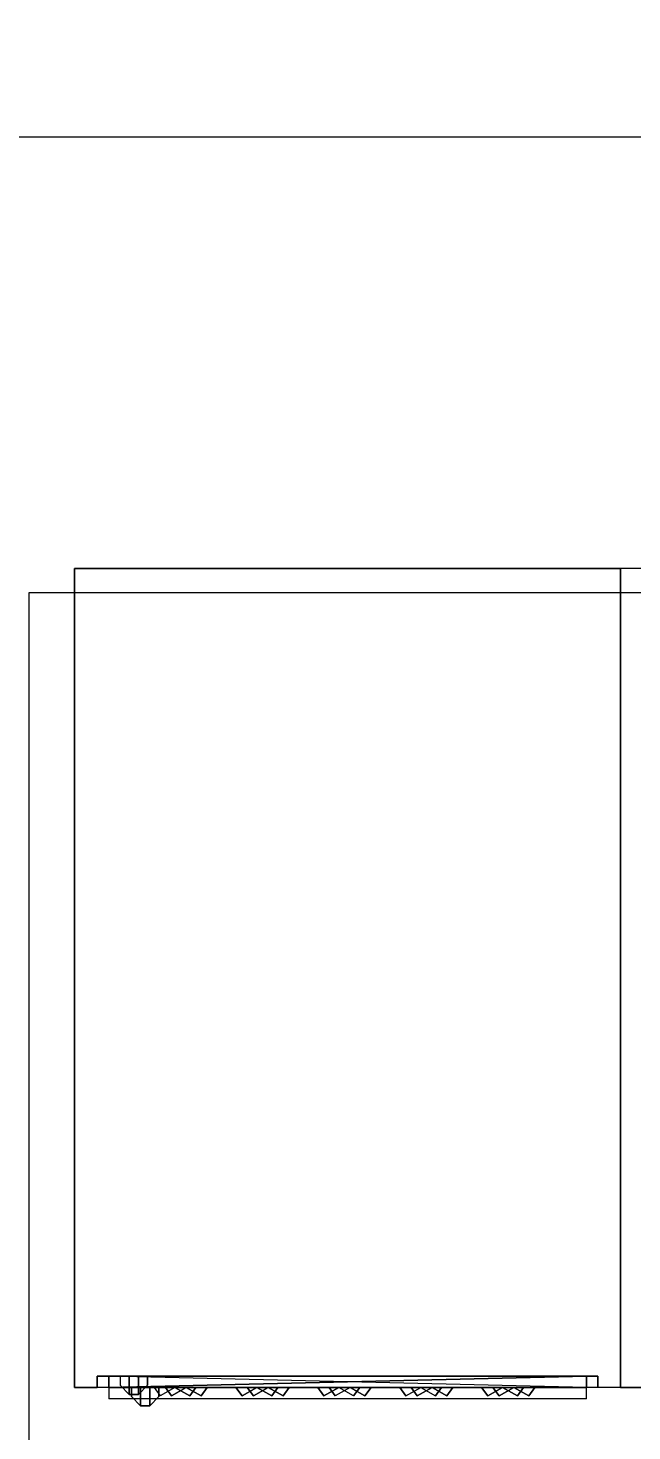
# Model space of a CAD drawing. Header units: inches. Extents: x 1913 to 24953, y -2945 to 1064.
# Drawn here: x 22797.7 to 22810.98, y 186.62 to 217.45 of the extents above; entities that cross this region are included whole.
import ezdxf

# ---------------------------------------------------------------- set-up
doc = ezdxf.new("R2010")
doc.units = ezdxf.units.IN
doc.header["$MEASUREMENT"] = 0
for name, color, linetype, lineweight in [('A-ANNO-DIMS', 211, 'Continuous', 9), ('A-WALL', 113, 'Continuous', 13), ('G-IMPT', 8, 'Continuous', 9), ('Q-SPCQ', 91, 'Continuous', 9)]:
    doc.layers.add(name, color=color, linetype=linetype, lineweight=lineweight)
doc.styles.add('Arial', font='arial.ttf', dxfattribs={"height": 12})
doc.dimstyles.new('Linear_-_3_32__Arial', dxfattribs={"dimscale": 12, "dimtxt": 12.243113, "dimasz": 1.333333, "dimexe": 1, "dimexo": 0.666667, "dimgap": 0.666667, "dimtad": 1, "dimdec": 5, "dimrnd": 0.03125, "dimzin": 1, "dimdsep": 46, "dimlunit": 4, "dimtxsty": 'Arial', "dimblk1": 'OBLIQUE', "dimblk2": 'OBLIQUE', "dimsah": 1, "dimcen": 0.09, "dimdle": 1, "dimazin": 0, "dimtfac": 1, "dimtdec": 4, "dimtix": 1, "dimtmove": 0, "dimatfit": 3, "dimfxl": 1, "dimtvp": 1, "dimtfill": 1, "dimfrac": 2, "dimtolj": 1, "dimtzin": 0, "dimarcsym": 2})

# ---------------------------------------------------------------- blocks, each defined once
blk = doc.blocks.new('Locker_Block_-_small_296 - 12ZLKR06_dwg-421959-FloorPlan')
at = {"layer": 'G-IMPT'}
for p, q in [((0, 24), (0, 12)), ((0, 24), (0, 12)), ((0, 24), (0, 12)), ((0, 24), (0, 12)), ((18, 24), (18, 12)), ((18, 12), (18, 24)), ((18, 12.5), (18, 12)), ((18, 12), (18, 12.5)), ((0, 12), (0, 0)), ((0, 0), (0, 12)), ((18, 12), (0, 12)), ((0, 12), (18, 12)), ((0, 12), (0, 0)), ((0, 0), (0, 12)), ((0, 12), (0, 12)), ((0, 12), (18, 12)), ((0, 12), (0, 12)), ((18, 12), (0, 12)), ((0, 12), (18, 12)), ((0, 12), (0, 12)), ((18, 12), (0, 12)), ((18, 12), (18, 0)), ((18, 12), (18, 0)), ((18, 12), (18, 12)), ((18, 12), (18, 12)), ((18, 12), (18, 11.5)), ((18, 12), (18, 11.5)), ((18, 12), (18, 12)), ((17.75, 0.5), (17.75, 11.5)), ((17.75, 11.5), (18, 11.5)), ((17.75, 0.5), (17.75, 11.5)), ((17.75, 11.5), (18, 11.5)), ((17.75, 11.25), (17.75, 11.5)), ((17.75, 11.5), (17.75, 0.5)), ((17.75, 11.5), (17.75, 11.25)), ((17.75, 11.5), (17.75, 11.25)), ((17.75, 11.25), (17.75, 11.5)), ((17.75, 11.5), (17.75, 11.25)), ((17.75, 11.5), (17.75, 11.25)), ((17.75, 11.5), (17.75, 11.25)), ((17.75, 11.25), (17.75, 11.5)), ((17.75, 11.5), (17.75, 11.25)), ((17.75, 11.25), (17.75, 11.5)), ((17.75, 11.5), (17.75, 11.25)), ((17.75, 11.5), (17.75, 11.25)), ((17.75, 11.5), (17.75, 11.25)), ((17.75, 11.25), (17.75, 11.5)), ((17.75, 11.5), (17.75, 0.5)), ((17.75, 11.5), (17.75, 0.5)), ((17.75, 11.5), (17.75, 0.5)), ((17.75, 11.5), (17.75, 11.25)), ((17.75, 11.5), (17.75, 11.25)), ((17.75, 11.5), (17.75, 0.5)), ((17.75, 11.5), (17.75, 0.5)), ((17.75, 11.5), (17.75, 0.5)), ((17.75, 11.5), (17.75, 0.5)), ((17.75, 11.5), (17.75, 0.5)), ((17.75, 11.5), (17.75, 0.5)), ((17.75, 11.25), (17.75, 11.5)), ((17.75, 0.5), (17.75, 11.5)), ((17.75, 0.5), (17.75, 11.5)), ((17.75, 11.25), (17.75, 11.5)), ((17.75, 11.25), (17.75, 11.5)), ((17.75, 11.25), (17.75, 11.5)), ((17.75, 11.5), (17.75, 11.5)), ((17.75, 11.25), (17.75, 11.5)), ((17.75, 11.25), (17.75, 11.5)), ((17.75, 11.5), (17.75, 11.5)), ((17.75, 11.25), (17.75, 11.5)), ((17.75, 11.25), (17.75, 11.5)), ((17.75, 11.5), (17.75, 11.5)), ((17.75, 11.25), (17.75, 11.5)), ((17.75, 11.25), (17.75, 11.5)), ((17.75, 11.5), (17.75, 11.5)), ((17.75, 11.25), (17.75, 11.5)), ((17.75, 11.25), (17.75, 11.5)), ((17.75, 11.5), (17.75, 11.5)), ((17.75, 11.5), (17.75, 11.25)), ((17.75, 11.5), (17.75, 11.5)), ((17.75, 11.25), (17.75, 11.5)), ((17.75, 11.5), (18, 11.5)), ((17.75, 11.5), (17.75, 11.5)), ((17.75, 11.5), (17.75, 11.5)), ((17.75, 11.5), (18, 11.5)), ((17.75, 11.5), (17.75, 11.5)), ((17.75, 11.5), (18, 11.5)), ((17.75, 11.5), (18, 11.5)), ((17.75, 11.5), (17.75, 11.5)), ((17.75, 11.5), (18, 11.5)), ((17.75, 11.5), (18, 11.5)), ((17.75, 11.5), (18, 11.5)), ((17.75, 11.5), (17.75, 11.5)), ((17.75, 11.5), (18, 11.5)), ((17.75, 11.5), (17.75, 11.5)), ((17.75, 11.5), (18, 11.5)), ((18, 11.5), (17.75, 11.5)), ((18, 11.5), (18, 0.5)), ((18, 11.5), (18, 0.5)), ((18, 11.5), (18, 11.5)), ((18, 11.5), (18, 11.5)), ((18, 11.5), (18, 11.5)), ((18, 11.5), (18, 11.5)), ((18, 11.5), (18, 11.5)), ((18, 11.5), (18, 11.5)), ((18, 11.5), (18, 11.5)), ((18, 11.5), (18, 0.5)), ((18, 11.5), (18, 0.5)), ((18, 11.5), (18, 11.5)), ((18, 11.5), (18, 0.5)), ((18, 11.5), (18, 0.5)), ((18, 11.5), (18, 11.5)), ((18, 11.25), (17.75, 11.25)), ((17.75, 11.25), (17.75, 0.75)), ((18, 11.25), (17.75, 11.25)), ((17.75, 0.75), (17.75, 11.25)), ((17.75, 0.75), (17.75, 11.25)), ((17.75, 11.25), (18, 11.25)), ((17.75, 0.75), (17.75, 11.25)), ((18, 11.25), (17.75, 11.25)), ((17.75, 11.25), (17.75, 0.75)), ((17.75, 11.25), (18, 11.25)), ((17.75, 0.75), (17.75, 11.25)), ((17.75, 11.25), (18, 11.25)), ((17.75, 0.75), (17.75, 11.25)), ((18, 11.25), (17.75, 11.25)), ((17.75, 0.75), (17.75, 11.25)), ((18, 11.25), (17.75, 11.25)), ((18, 11.25), (17.75, 11.25)), ((17.75, 0.75), (17.75, 11.25)), ((17.75, 0.75), (17.75, 11.25)), ((18, 11.25), (17.75, 11.25)), ((17.75, 11.25), (17.75, 0.75)), ((17.75, 11.25), (18, 11.25)), ((17.75, 11.25), (18, 0.75)), ((17.75, 11.25), (18, 0.75)), ((17.75, 11.25), (18, 11.25)), ((17.75, 11.25), (17.75, 0.75)), ((17.75, 0.75), (17.75, 11.25)), ((18, 11.25), (17.75, 0.75)), ((18, 11.25), (17.75, 0.75)), ((18, 11.25), (17.75, 11.25)), ((17.75, 0.75), (17.75, 11.25)), ((18, 0.75), (17.75, 11.25)), ((18, 0.75), (17.75, 11.25)), ((18, 11.25), (17.75, 11.25)), ((17.75, 11.25), (17.75, 0.75)), ((17.75, 0.75), (17.75, 11.25)), ((17.75, 0.75), (17.75, 11.25)), ((17.75, 0.75), (17.75, 11.25)), ((17.75, 0.75), (17.75, 11.25)), ((17.75, 0.75), (17.75, 11.25)), ((17.75, 0.75), (17.75, 11.25)), ((17.75, 0.75), (17.75, 11.25)), ((17.75, 0.75), (17.75, 11.25)), ((17.75, 11.25), (17.75, 0.75)), ((17.75, 11.25), (17.75, 0.75)), ((17.75, 11.25), (17.75, 0.75)), ((17.75, 0.75), (17.75, 11.25)), ((17.75, 11.25), (17.75, 0.75)), ((17.75, 11.25), (17.75, 0.75)), ((17.75, 11.25), (17.75, 11.25)), ((17.75, 11.25), (17.75, 11.25)), ((17.75, 11.25), (17.75, 11.25)), ((17.75, 11.25), (17.75, 11.25)), ((17.75, 11.25), (17.75, 11.25)), ((17.75, 11.25), (17.75, 11.25)), ((18, 11.25), (17.75, 11.25)), ((17.75, 11.25), (17.75, 11.25)), ((17.75, 11.25), (18, 11.25)), ((18, 11.25), (17.75, 11.25)), ((18, 11.25), (17.75, 11.25)), ((17.75, 11.25), (17.75, 11.25)), ((18, 11.25), (17.75, 11.25)), ((17.75, 11.25), (17.75, 11.25)), ((17.75, 11.25), (18, 11.25)), ((18, 11.25), (17.75, 11.25)), ((18, 11.25), (17.75, 11.25)), ((17.75, 11.25), (17.75, 11.25)), ((18, 11.25), (17.75, 11.25)), ((18, 11.25), (17.75, 11.25)), ((17.75, 11.25), (17.75, 11.25)), ((18, 11.25), (17.75, 11.25)), ((17.75, 11.25), (17.75, 11.25)), ((17.75, 11.25), (18, 11.25)), ((18, 11.25), (18, 0.75)), ((18, 11.25), (18, 0.75)), ((18, 0.75), (18, 11.25)), ((18, 0.75), (18, 11.25)), ((18, 0.75), (18, 11.25)), ((18, 0.75), (18, 11.25)), ((18, 0.75), (18, 11.25)), ((18, 0.75), (18, 11.25)), ((18, 11.25), (18, 0.75)), ((18, 0.75), (18, 11.25)), ((18, 0.75), (18, 11.25)), ((18.25, 11.25), (18, 11.25)), ((18, 11.25), (18, 0.75)), ((18, 0.75), (18, 11.25)), ((18, 11.25), (18, 0.75)), ((18, 0.75), (18, 11.25)), ((18, 11.25), (18, 11.25)), ((18, 11.25), (18, 11.25)), ((18, 11.25), (18, 11.25)), ((18, 11.25), (18, 11.25)), ((18, 11.25), (18, 11.25)), ((18, 11.25), (18, 11.25)), ((18, 0.75), (18, 11.25)), ((18, 0.75), (18, 11.25)), ((18, 11.25), (18, 11.25)), ((18, 0.75), (18, 11.25)), ((18, 0.75), (18, 11.25)), ((18, 11.25), (18, 11.25)), ((18, 0.75), (18, 11.25)), ((18, 0.75), (18, 11.25)), ((18, 11.25), (18, 11.25)), ((18, 0.75), (18, 11.25)), ((18, 0.75), (18, 11.25)), ((18, 11.25), (18, 11.25)), ((18, 0.75), (18, 11.25)), ((18, 0.75), (18, 11.25)), ((18, 11.25), (18, 11.25)), ((18, 11.25), (18, 0.75)), ((18, 11.25), (18, 11.25)), ((18, 0.75), (18, 11.25)), ((18.25, 11.25), (18.25, 0.75)), ((18, 9.656), (18, 10.116)), ((18, 9.656), (18, 10.116)), ((18, 10.116), (18.181, 9.982)), ((18, 10.116), (18.181, 9.982)), ((18, 10.116), (18.181, 9.982)), ((18, 10.116), (18, 9.656)), ((18, 10.116), (18, 9.656)), ((18, 10.116), (18.181, 9.982)), ((18, 9.656), (18, 10.116)), ((18, 9.656), (18, 10.116)), ((18, 10.116), (18.181, 9.982)), ((18, 10.116), (18.181, 9.982)), ((18, 9.656), (18, 10.116)), ((18, 10.116), (18.181, 9.982)), ((18, 10.116), (18.181, 9.982)), ((18, 10.116), (18, 9.656)), ((18.181, 9.982), (18, 10.116)), ((18.181, 9.982), (18, 10.116)), ((18, 10.116), (18, 10.116)), ((18, 10.116), (18.181, 9.982)), ((18, 10.116), (18, 10.116)), ((18, 10.116), (18.181, 9.982)), ((18.181, 9.982), (18, 10.116)), ((18.181, 9.982), (18, 10.116)), ((18, 10.116), (18, 10.116)), ((18, 10.116), (18.181, 9.982)), ((18, 10.116), (18, 10.116)), ((18.181, 9.982), (18, 10.116)), ((18, 9.656), (18.181, 9.982)), ((18, 9.656), (18.181, 9.982)), ((18.181, 9.982), (18, 9.656)), ((18, 9.656), (18.181, 9.982)), ((18, 9.656), (18.181, 9.982)), ((18, 9.656), (18.181, 9.982)), ((18, 9.656), (18.181, 9.982)), ((18.181, 9.982), (18, 9.656)), ((18, 9.407), (18, 9.866)), ((18, 9.866), (18.181, 9.732)), ((18, 9.866), (18, 9.407)), ((18, 9.866), (18.181, 9.732)), ((18, 9.407), (18, 9.866)), ((18, 9.407), (18, 9.866)), ((18, 9.866), (18.181, 9.732)), ((18, 9.866), (18.181, 9.732)), ((18.181, 9.732), (18, 9.866)), ((18.181, 9.732), (18, 9.866)), ((18, 9.866), (18, 9.866)), ((18.181, 9.732), (18, 9.866)), ((18.181, 9.732), (18, 9.866)), ((18, 9.866), (18, 9.866)), ((18.181, 9.982), (18.181, 9.982)), ((18.181, 9.982), (18.181, 9.982)), ((18.181, 9.982), (18.181, 9.982)), ((18.181, 9.982), (18.181, 9.982)), ((18.181, 9.982), (18.181, 9.982)), ((18.181, 9.982), (18.181, 9.982)), ((18.181, 9.982), (18.181, 9.982)), ((18.181, 9.982), (18.181, 9.982)), ((18, 9.407), (18.181, 9.732)), ((18.181, 9.732), (18, 9.407)), ((18, 9.407), (18.181, 9.732)), ((18, 9.407), (18.181, 9.732)), ((18, 9.196), (18, 9.656)), ((18, 9.656), (18, 9.196)), ((18, 9.196), (18, 9.656)), ((18, 9.196), (18, 9.656)), ((18, 9.196), (18, 9.656)), ((18, 9.196), (18, 9.656)), ((18, 9.656), (18, 9.196)), ((18, 9.196), (18, 9.656)), ((18, 9.656), (18.181, 9.331)), ((18, 9.656), (18.181, 9.331)), ((18.181, 9.331), (18, 9.656)), ((18.181, 9.331), (18, 9.656)), ((18.181, 9.331), (18, 9.656)), ((18.181, 9.331), (18, 9.656)), ((18, 9.656), (18.181, 9.331)), ((18.181, 9.331), (18, 9.656)), ((18, 9.656), (18, 9.656)), ((18, 9.656), (18, 9.656)), ((18, 9.656), (18, 9.656)), ((18, 9.656), (18, 9.656)), ((18.181, 9.732), (18.181, 9.732)), ((18.181, 9.732), (18.181, 9.732)), ((18.181, 9.732), (18.181, 9.732)), ((18.181, 9.732), (18.181, 9.732)), ((18, 8.946), (18, 9.407)), ((18, 9.407), (18, 8.946)), ((18, 8.946), (18, 9.407)), ((18, 8.946), (18, 9.407)), ((18.181, 9.082), (18, 9.407)), ((18, 9.407), (18.181, 9.082)), ((18.181, 9.082), (18, 9.407)), ((18.181, 9.082), (18, 9.407)), ((18, 9.407), (18, 9.407)), ((18, 9.407), (18, 9.407)), ((18, 9.196), (18.181, 9.331)), ((18.181, 9.331), (18, 9.196)), ((18, 9.196), (18.181, 9.331)), ((18, 9.196), (18.181, 9.331)), ((18, 9.196), (18.181, 9.331)), ((18, 9.196), (18.181, 9.331)), ((18.181, 9.331), (18, 9.196)), ((18.181, 9.331), (18, 9.196)), ((18, 9.196), (18.181, 9.331)), ((18.181, 9.331), (18, 9.196)), ((18.181, 9.331), (18, 9.196)), ((18.181, 9.331), (18, 9.196)), ((18, 9.196), (18.181, 9.331)), ((18.181, 9.331), (18, 9.196)), ((18, 9.196), (18.181, 9.331)), ((18.181, 9.331), (18, 9.196)), ((18.181, 9.331), (18.181, 9.331)), ((18.181, 9.331), (18.181, 9.331)), ((18.181, 9.331), (18.181, 9.331)), ((18.181, 9.331), (18.181, 9.331)), ((18.181, 9.331), (18.181, 9.331)), ((18.181, 9.331), (18.181, 9.331)), ((18.181, 9.331), (18.181, 9.331)), ((18.181, 9.331), (18.181, 9.331)), ((18, 9.196), (18, 9.196)), ((18, 9.196), (18, 9.196)), ((18, 9.196), (18, 9.196)), ((18, 9.196), (18, 9.196)), ((18, 8.946), (18.181, 9.082)), ((18, 8.946), (18.181, 9.082)), ((18, 8.946), (18.181, 9.082)), ((18.181, 9.082), (18, 8.946)), ((18, 8.946), (18.181, 9.082)), ((18, 8.946), (18.181, 9.082)), ((18, 8.946), (18.181, 9.082)), ((18.181, 9.082), (18, 8.946)), ((18, 8.946), (18, 8.946)), ((18, 8.946), (18, 8.946)), ((18.181, 9.082), (18.181, 9.082)), ((18.181, 9.082), (18.181, 9.082)), ((18.181, 9.082), (18.181, 9.082)), ((18.181, 9.082), (18.181, 9.082)), ((18, 8.316), (18, 7.856)), ((18, 8.316), (18.181, 8.182)), ((18, 7.856), (18, 8.316)), ((18, 8.316), (18.181, 8.182)), ((18, 7.856), (18, 8.316)), ((18, 8.316), (18.181, 8.182)), ((18.181, 8.182), (18, 8.316)), ((18, 7.856), (18, 8.316)), ((18, 8.316), (18, 7.856)), ((18, 8.316), (18.181, 8.182)), ((18, 7.856), (18, 8.316)), ((18.181, 8.182), (18, 8.316)), ((18, 8.316), (18.181, 8.182)), ((18, 8.316), (18, 7.856)), ((18, 8.316), (18.181, 8.182)), ((18, 8.316), (18, 7.856)), ((18.181, 8.182), (18, 8.316)), ((18.181, 8.182), (18, 8.316)), ((18, 8.316), (18, 8.316)), ((18, 8.316), (18.181, 8.182)), ((18, 8.316), (18, 8.316)), ((18.181, 8.182), (18, 8.316)), ((18, 8.316), (18.181, 8.182)), ((18, 8.316), (18, 8.316)), ((18.181, 8.182), (18, 8.316)), ((18, 8.316), (18.181, 8.182)), ((18, 8.316), (18, 8.316)), ((18.181, 8.182), (18, 8.316)), ((18, 7.856), (18.181, 8.182)), ((18, 7.856), (18.181, 8.182)), ((18, 7.856), (18.181, 8.182)), ((18.181, 8.182), (18, 7.856)), ((18, 7.856), (18.181, 8.182)), ((18, 7.856), (18.181, 8.182)), ((18.181, 8.182), (18, 7.856)), ((18.181, 8.182), (18, 7.856)), ((18, 7.607), (18, 8.066)), ((18, 8.066), (18, 7.607)), ((18, 8.066), (18.181, 7.932)), ((18, 8.066), (18.181, 7.932)), ((18, 7.607), (18, 8.066)), ((18, 8.066), (18.181, 7.932)), ((18, 7.607), (18, 8.066)), ((18, 8.066), (18.181, 7.932)), ((18, 8.066), (18.181, 7.932)), ((18, 8.066), (18, 8.066)), ((18.181, 7.932), (18, 8.066)), ((18.181, 7.932), (18, 8.066)), ((18.181, 7.932), (18, 8.066)), ((18, 8.066), (18, 8.066)), ((18.181, 8.182), (18.181, 8.182)), ((18.181, 8.182), (18.181, 8.182)), ((18.181, 8.182), (18.181, 8.182)), ((18.181, 8.182), (18.181, 8.182)), ((18.181, 8.182), (18.181, 8.182)), ((18.181, 8.182), (18.181, 8.182)), ((18.181, 8.182), (18.181, 8.182)), ((18.181, 8.182), (18.181, 8.182)), ((18, 7.607), (18.181, 7.932)), ((18, 7.607), (18.181, 7.932)), ((18, 7.607), (18.181, 7.932)), ((18, 7.607), (18.181, 7.932)), ((18, 7.396), (18, 7.856)), ((18, 7.396), (18, 7.856)), ((18, 7.396), (18, 7.856)), ((18, 7.856), (18, 7.396)), ((18, 7.396), (18, 7.856)), ((18, 7.856), (18, 7.396)), ((18, 7.856), (18, 7.396)), ((18, 7.856), (18, 7.396)), ((18.181, 7.531), (18, 7.856)), ((18.181, 7.531), (18, 7.856)), ((18.181, 7.531), (18, 7.856)), ((18, 7.856), (18.181, 7.531)), ((18.181, 7.531), (18, 7.856)), ((18, 7.856), (18.181, 7.531)), ((18, 7.856), (18.181, 7.531)), ((18, 7.856), (18.181, 7.531)), ((18, 7.856), (18, 7.856)), ((18, 7.856), (18, 7.856)), ((18, 7.856), (18, 7.856)), ((18, 7.856), (18, 7.856)), ((18.181, 7.932), (18.181, 7.932)), ((18.181, 7.932), (18.181, 7.932)), ((18.181, 7.932), (18.181, 7.932)), ((18.181, 7.932), (18.181, 7.932)), ((18, 7.146), (18, 7.607)), ((18, 7.607), (18, 7.146)), ((18, 7.146), (18, 7.607)), ((18, 7.146), (18, 7.607)), ((18.181, 7.282), (18, 7.607)), ((18.181, 7.282), (18, 7.607)), ((18.181, 7.282), (18, 7.607)), ((18.181, 7.282), (18, 7.607)), ((18, 7.607), (18, 7.607)), ((18, 7.607), (18, 7.607)), ((18, 7.396), (18.181, 7.531)), ((18.181, 7.531), (18, 7.396)), ((18, 7.396), (18.181, 7.531)), ((18, 7.396), (18.181, 7.531)), ((18, 7.396), (18.181, 7.531)), ((18, 7.396), (18.181, 7.531)), ((18.181, 7.531), (18, 7.396)), ((18.181, 7.531), (18, 7.396)), ((18, 7.396), (18.181, 7.531)), ((18.181, 7.531), (18, 7.396)), ((18, 7.396), (18.181, 7.531)), ((18.181, 7.531), (18, 7.396)), ((18, 7.396), (18.181, 7.531)), ((18, 7.396), (18.181, 7.531)), ((18, 7.396), (18.181, 7.531)), ((18.181, 7.531), (18, 7.396)), ((18.181, 7.531), (18.181, 7.531)), ((18.181, 7.531), (18.181, 7.531)), ((18.181, 7.531), (18.181, 7.531)), ((18.181, 7.531), (18.181, 7.531)), ((18.181, 7.531), (18.181, 7.531)), ((18.181, 7.531), (18.181, 7.531)), ((18.181, 7.531), (18.181, 7.531)), ((18.181, 7.531), (18.181, 7.531)), ((18, 7.396), (18, 7.396)), ((18, 7.396), (18, 7.396)), ((18, 7.396), (18, 7.396)), ((18, 7.396), (18, 7.396)), ((18, 7.146), (18.181, 7.282)), ((18.181, 7.282), (18, 7.146)), ((18, 7.146), (18.181, 7.282)), ((18.181, 7.282), (18, 7.146)), ((18.181, 7.282), (18, 7.146)), ((18.181, 7.282), (18, 7.146)), ((18, 7.146), (18.181, 7.282)), ((18.181, 7.282), (18, 7.146)), ((18, 7.146), (18, 7.146)), ((18, 7.146), (18, 7.146)), ((18.181, 7.282), (18.181, 7.282)), ((18.181, 7.282), (18.181, 7.282)), ((18.181, 7.282), (18.181, 7.282)), ((18.181, 7.282), (18.181, 7.282)), ((18, 6.516), (18, 6.056)), ((18, 6.516), (18.181, 6.382)), ((18, 6.056), (18, 6.516)), ((18, 6.516), (18.181, 6.382)), ((18, 6.516), (18, 6.056)), ((18, 6.516), (18.181, 6.382)), ((18, 6.516), (18.181, 6.382)), ((18, 6.516), (18, 6.056)), ((18, 6.516), (18.181, 6.382)), ((18, 6.516), (18, 6.056)), ((18, 6.056), (18, 6.516)), ((18, 6.516), (18.181, 6.382)), ((18.181, 6.382), (18, 6.516)), ((18.181, 6.382), (18, 6.516)), ((18, 6.056), (18, 6.516)), ((18, 6.516), (18, 6.056)), ((18, 6.516), (18.181, 6.382)), ((18, 6.516), (18, 6.516)), ((18.181, 6.382), (18, 6.516)), ((18, 6.516), (18, 6.516)), ((18, 6.516), (18.181, 6.382)), ((18, 6.516), (18.181, 6.382)), ((18.181, 6.382), (18, 6.516)), ((18.181, 6.382), (18, 6.516)), ((18, 6.516), (18, 6.516)), ((18, 6.516), (18.181, 6.382)), ((18, 6.516), (18, 6.516)), ((18.181, 6.382), (18, 6.516)), ((18, 6.056), (18.181, 6.382)), ((18, 6.056), (18.181, 6.382)), ((18, 6.056), (18.181, 6.382)), ((18.181, 6.382), (18, 6.056)), ((18.181, 6.382), (18, 6.056)), ((18, 6.056), (18.181, 6.382)), ((18.181, 6.382), (18, 6.056)), ((18.181, 6.382), (18, 6.056)), ((18, 6.266), (18.181, 6.132)), ((18, 6.266), (18, 5.807)), ((18, 6.266), (18.181, 6.132)), ((18, 6.266), (18, 5.807)), ((18, 6.266), (18.181, 6.132)), ((18, 6.266), (18, 5.807)), ((18.181, 6.132), (18, 6.266)), ((18, 6.266), (18, 5.807)), ((18, 6.266), (18.181, 6.132)), ((18, 6.266), (18, 6.266)), ((18.181, 6.132), (18, 6.266)), ((18, 6.266), (18.181, 6.132)), ((18, 6.266), (18, 6.266)), ((18.181, 6.132), (18, 6.266)), ((18.181, 6.382), (18.181, 6.382)), ((18.181, 6.382), (18.181, 6.382)), ((18.181, 6.382), (18.181, 6.382)), ((18.181, 6.382), (18.181, 6.382)), ((18.181, 6.382), (18.181, 6.382)), ((18.181, 6.382), (18.181, 6.382)), ((18.181, 6.382), (18.181, 6.382)), ((18.181, 6.382), (18.181, 6.382)), ((18.181, 6.132), (18, 5.807)), ((18.181, 6.132), (18, 5.807)), ((18.181, 6.132), (18, 5.807)), ((18.181, 6.132), (18, 5.807)), ((18, 6.056), (18, 5.596)), ((18, 6.056), (18, 5.596)), ((18, 6.056), (18, 5.596)), ((18, 6.056), (18, 5.596)), ((18, 6.056), (18, 5.596)), ((18, 5.596), (18, 6.056)), ((18, 6.056), (18, 5.596)), ((18, 6.056), (18, 5.596)), ((18, 6.056), (18.181, 5.731)), ((18, 6.056), (18.181, 5.731)), ((18, 6.056), (18.181, 5.731)), ((18, 6.056), (18.181, 5.731)), ((18, 6.056), (18.181, 5.731)), ((18, 6.056), (18.181, 5.731)), ((18, 6.056), (18.181, 5.731)), ((18, 6.056), (18.181, 5.731)), ((18, 6.056), (18, 6.056)), ((18, 6.056), (18, 6.056)), ((18, 6.056), (18, 6.056)), ((18, 6.056), (18, 6.056)), ((18.181, 6.132), (18.181, 6.132)), ((18.181, 6.132), (18.181, 6.132)), ((18.181, 6.132), (18.181, 6.132)), ((18.181, 6.132), (18.181, 6.132)), ((18, 5.807), (18, 5.346)), ((18, 5.807), (18, 5.346)), ((18, 5.346), (18, 5.807)), ((18, 5.346), (18, 5.807)), ((18, 5.807), (18.181, 5.482)), ((18, 5.807), (18.181, 5.482)), ((18.181, 5.482), (18, 5.807)), ((18, 5.807), (18.181, 5.482)), ((18, 5.807), (18, 5.807)), ((18, 5.807), (18, 5.807)), ((18, 5.596), (18.181, 5.731)), ((18, 5.596), (18.181, 5.731)), ((18, 5.596), (18.181, 5.731)), ((18, 5.596), (18.181, 5.731)), ((18, 5.596), (18.181, 5.731)), ((18, 5.596), (18.181, 5.731)), ((18.181, 5.731), (18, 5.596)), ((18.181, 5.731), (18, 5.596)), ((18, 5.596), (18.181, 5.731)), ((18, 5.596), (18.181, 5.731)), ((18, 5.596), (18.181, 5.731)), ((18.181, 5.731), (18, 5.596)), ((18, 5.596), (18.181, 5.731)), ((18, 5.596), (18.181, 5.731)), ((18, 5.596), (18.181, 5.731)), ((18.181, 5.731), (18, 5.596)), ((18, 5.596), (18, 5.596)), ((18, 5.596), (18, 5.596)), ((18, 5.596), (18, 5.596)), ((18, 5.596), (18, 5.596)), ((18.181, 5.731), (18.181, 5.731)), ((18.181, 5.731), (18.181, 5.731)), ((18.181, 5.731), (18.181, 5.731)), ((18.181, 5.731), (18.181, 5.731)), ((18.181, 5.731), (18.181, 5.731)), ((18.181, 5.731), (18.181, 5.731)), ((18.181, 5.731), (18.181, 5.731)), ((18.181, 5.731), (18.181, 5.731)), ((18, 5.346), (18.181, 5.482)), ((18, 5.346), (18.181, 5.482)), ((18, 5.346), (18.181, 5.482)), ((18, 5.346), (18.181, 5.482)), ((18, 5.346), (18.181, 5.482)), ((18, 5.346), (18.181, 5.482)), ((18.181, 5.482), (18, 5.346)), ((18.181, 5.482), (18, 5.346)), ((18, 5.346), (18, 5.346)), ((18, 5.346), (18, 5.346)), ((18.181, 5.482), (18.181, 5.482)), ((18.181, 5.482), (18.181, 5.482)), ((18.181, 5.482), (18.181, 5.482)), ((18.181, 5.482), (18.181, 5.482)), ((18, 4.716), (18.181, 4.582)), ((18, 4.716), (18, 4.256)), ((18, 4.716), (18.181, 4.582)), ((18, 4.716), (18, 4.256)), ((18, 4.716), (18.181, 4.582)), ((18, 4.716), (18, 4.256)), ((18.181, 4.582), (18, 4.716)), ((18, 4.256), (18, 4.716)), ((18, 4.716), (18, 4.256)), ((18, 4.716), (18.181, 4.582)), ((18, 4.256), (18, 4.716)), ((18, 4.716), (18.181, 4.582)), ((18, 4.256), (18, 4.716)), ((18.181, 4.582), (18, 4.716)), ((18.181, 4.582), (18, 4.716)), ((18, 4.716), (18, 4.256)), ((18, 4.716), (18.181, 4.582)), ((18, 4.716), (18, 4.716)), ((18.181, 4.582), (18, 4.716)), ((18, 4.716), (18.181, 4.582)), ((18, 4.716), (18, 4.716)), ((18.181, 4.582), (18, 4.716)), ((18, 4.716), (18.181, 4.582)), ((18, 4.716), (18, 4.716)), ((18.181, 4.582), (18, 4.716)), ((18, 4.716), (18.181, 4.582)), ((18, 4.716), (18, 4.716)), ((18.181, 4.582), (18, 4.716)), ((18.181, 4.582), (18, 4.256)), ((18.181, 4.582), (18, 4.256)), ((18.181, 4.582), (18, 4.256)), ((18.181, 4.582), (18, 4.256)), ((18, 4.256), (18.181, 4.582)), ((18, 4.256), (18.181, 4.582)), ((18, 4.256), (18.181, 4.582)), ((18.181, 4.582), (18, 4.256)), ((18, 4.466), (18.181, 4.332)), ((18, 4.466), (18, 4.007)), ((18, 4.007), (18, 4.466)), ((18, 4.466), (18.181, 4.332)), ((18, 4.466), (18.181, 4.332)), ((18, 4.466), (18, 4.007)), ((18, 4.007), (18, 4.466)), ((18, 4.466), (18.181, 4.332)), ((18, 4.466), (18.181, 4.332)), ((18, 4.466), (18, 4.466)), ((18.181, 4.332), (18, 4.466)), ((18, 4.466), (18.181, 4.332)), ((18, 4.466), (18, 4.466)), ((18.181, 4.332), (18, 4.466)), ((18.181, 4.332), (18, 4.007)), ((18, 4.007), (18.181, 4.332)), ((18.181, 4.332), (18, 4.007)), ((18, 4.007), (18.181, 4.332)), ((18.181, 4.582), (18.181, 4.582)), ((18.181, 4.582), (18.181, 4.582)), ((18.181, 4.582), (18.181, 4.582)), ((18.181, 4.582), (18.181, 4.582)), ((18.181, 4.582), (18.181, 4.582)), ((18.181, 4.582), (18.181, 4.582)), ((18.181, 4.582), (18.181, 4.582)), ((18.181, 4.582), (18.181, 4.582)), ((18.181, 4.332), (18.181, 4.332)), ((18.181, 4.332), (18.181, 4.332)), ((18.181, 4.332), (18.181, 4.332)), ((18.181, 4.332), (18.181, 4.332)), ((18, 3.796), (18, 4.256)), ((18, 3.796), (18, 4.256)), ((18, 3.796), (18, 4.256)), ((18, 4.256), (18, 3.796)), ((18, 4.256), (18, 3.796)), ((18, 3.796), (18, 4.256)), ((18, 4.256), (18, 3.796)), ((18, 3.796), (18, 4.256)), ((18, 4.256), (18.181, 3.931)), ((18.181, 3.931), (18, 4.256)), ((18.181, 3.931), (18, 4.256)), ((18, 4.256), (18.181, 3.931)), ((18, 4.256), (18.181, 3.931)), ((18.181, 3.931), (18, 4.256)), ((18, 4.256), (18.181, 3.931)), ((18.181, 3.931), (18, 4.256)), ((18, 4.256), (18, 4.256)), ((18, 4.256), (18, 4.256)), ((18, 4.256), (18, 4.256)), ((18, 4.256), (18, 4.256)), ((18, 4.007), (18, 3.546)), ((18, 3.546), (18, 4.007)), ((18, 4.007), (18, 3.546)), ((18, 3.546), (18, 4.007)), ((18, 4.007), (18.181, 3.682)), ((18.181, 3.682), (18, 4.007)), ((18, 4.007), (18.181, 3.682)), ((18, 4.007), (18.181, 3.682)), ((18, 4.007), (18, 4.007)), ((18, 4.007), (18, 4.007)), ((18, 3.796), (18.181, 3.931)), ((18, 3.796), (18.181, 3.931)), ((18, 3.796), (18.181, 3.931)), ((18, 3.796), (18.181, 3.931)), ((18, 3.796), (18.181, 3.931)), ((18, 3.796), (18.181, 3.931)), ((18, 3.796), (18.181, 3.931)), ((18, 3.796), (18.181, 3.931)), ((18, 3.796), (18.181, 3.931)), ((18, 3.796), (18.181, 3.931)), ((18.181, 3.931), (18, 3.796)), ((18.181, 3.931), (18, 3.796)), ((18, 3.796), (18.181, 3.931)), ((18, 3.796), (18.181, 3.931)), ((18, 3.796), (18.181, 3.931)), ((18.181, 3.931), (18, 3.796)), ((18, 3.796), (18, 3.796)), ((18, 3.796), (18, 3.796)), ((18, 3.796), (18, 3.796)), ((18, 3.796), (18, 3.796)), ((18.181, 3.931), (18.181, 3.931)), ((18.181, 3.931), (18.181, 3.931)), ((18.181, 3.931), (18.181, 3.931)), ((18.181, 3.931), (18.181, 3.931)), ((18.181, 3.931), (18.181, 3.931)), ((18.181, 3.931), (18.181, 3.931)), ((18.181, 3.931), (18.181, 3.931)), ((18.181, 3.931), (18.181, 3.931)), ((18, 3.546), (18.181, 3.682)), ((18.181, 3.682), (18, 3.546)), ((18, 3.546), (18.181, 3.682)), ((18, 3.546), (18.181, 3.682)), ((18, 3.546), (18.181, 3.682)), ((18, 3.546), (18.181, 3.682)), ((18, 3.546), (18.181, 3.682)), ((18.181, 3.682), (18, 3.546)), ((18, 3.546), (18, 3.546)), ((18, 3.546), (18, 3.546)), ((18.181, 3.682), (18.181, 3.682)), ((18.181, 3.682), (18.181, 3.682)), ((18.181, 3.682), (18.181, 3.682)), ((18.181, 3.682), (18.181, 3.682)), ((18, 2.916), (18.181, 2.782)), ((18, 2.916), (18, 2.456)), ((18, 2.916), (18.181, 2.782)), ((18, 2.916), (18, 2.456)), ((18, 2.916), (18, 2.456)), ((18, 2.916), (18.181, 2.782)), ((18, 2.456), (18, 2.916)), ((18, 2.916), (18.181, 2.782)), ((18, 2.916), (18, 2.456)), ((18, 2.916), (18.181, 2.782)), ((18, 2.456), (18, 2.916)), ((18, 2.916), (18.181, 2.782)), ((18.181, 2.782), (18, 2.916)), ((18, 2.916), (18.181, 2.782)), ((18, 2.916), (18, 2.456)), ((18, 2.916), (18, 2.456)), ((18, 2.916), (18.181, 2.782)), ((18, 2.916), (18, 2.916)), ((18.181, 2.782), (18, 2.916)), ((18, 2.916), (18.181, 2.782)), ((18, 2.916), (18, 2.916)), ((18, 2.916), (18.181, 2.782)), ((18, 2.916), (18.181, 2.782)), ((18, 2.916), (18, 2.916)), ((18.181, 2.782), (18, 2.916)), ((18, 2.916), (18.181, 2.782)), ((18, 2.916), (18, 2.916)), ((18.181, 2.782), (18, 2.916)), ((18.181, 2.782), (18, 2.456)), ((18.181, 2.782), (18, 2.456)), ((18, 2.456), (18.181, 2.782)), ((18, 2.456), (18.181, 2.782)), ((18, 2.456), (18.181, 2.782)), ((18, 2.456), (18.181, 2.782)), ((18.181, 2.782), (18, 2.456)), ((18.181, 2.782), (18, 2.456)), ((18.181, 2.782), (18.181, 2.782)), ((18.181, 2.782), (18.181, 2.782)), ((18.181, 2.782), (18.181, 2.782)), ((18.181, 2.782), (18.181, 2.782)), ((18.181, 2.782), (18.181, 2.782)), ((18.181, 2.782), (18.181, 2.782)), ((18.181, 2.782), (18.181, 2.782)), ((18.181, 2.782), (18.181, 2.782)), ((18, 2.666), (18, 2.207)), ((18, 2.666), (18.181, 2.532)), ((18.181, 2.532), (18, 2.666)), ((18, 2.666), (18, 2.207)), ((18, 2.666), (18.181, 2.532)), ((18, 2.666), (18, 2.207)), ((18, 2.207), (18, 2.666)), ((18, 2.666), (18.181, 2.532)), ((18.181, 2.532), (18, 2.666)), ((18.181, 2.532), (18, 2.666)), ((18, 2.666), (18, 2.666)), ((18.181, 2.532), (18, 2.666)), ((18.181, 2.532), (18, 2.666)), ((18, 2.666), (18, 2.666)), ((18, 2.207), (18.181, 2.532)), ((18.181, 2.532), (18, 2.207)), ((18.181, 2.532), (18, 2.207)), ((18, 2.207), (18.181, 2.532)), ((18.181, 2.532), (18.181, 2.532)), ((18.181, 2.532), (18.181, 2.532)), ((18.181, 2.532), (18.181, 2.532)), ((18.181, 2.532), (18.181, 2.532)), ((18, 2.456), (18, 1.996)), ((18, 1.996), (18, 2.456)), ((18, 2.456), (18, 1.996)), ((18, 2.456), (18, 1.996)), ((18, 2.456), (18, 1.996)), ((18, 2.456), (18, 1.996)), ((18, 2.456), (18, 1.996)), ((18, 1.996), (18, 2.456)), ((18, 2.456), (18.181, 2.131)), ((18, 2.456), (18.181, 2.131)), ((18, 2.456), (18.181, 2.131)), ((18, 2.456), (18.181, 2.131)), ((18, 2.456), (18.181, 2.131)), ((18, 2.456), (18.181, 2.131)), ((18, 2.456), (18.181, 2.131)), ((18.181, 2.131), (18, 2.456)), ((18, 2.456), (18, 2.456)), ((18, 2.456), (18, 2.456)), ((18, 2.456), (18, 2.456)), ((18, 2.456), (18, 2.456)), ((18, 2.207), (18, 1.746)), ((18, 2.207), (18, 1.746)), ((18, 2.207), (18, 1.746)), ((18, 2.207), (18, 1.746)), ((18, 2.207), (18.181, 1.882)), ((18, 2.207), (18.181, 1.882)), ((18, 2.207), (18.181, 1.882)), ((18, 2.207), (18.181, 1.882)), ((18, 2.207), (18, 2.207)), ((18, 2.207), (18, 2.207)), ((18, 1.996), (18.181, 2.131)), ((18, 1.996), (18.181, 2.131)), ((18, 1.996), (18.181, 2.131)), ((18, 1.996), (18.181, 2.131)), ((18, 1.996), (18.181, 2.131)), ((18, 1.996), (18.181, 2.131)), ((18.181, 2.131), (18, 1.996)), ((18.181, 2.131), (18, 1.996)), ((18, 1.996), (18.181, 2.131)), ((18, 1.996), (18.181, 2.131)), ((18, 1.996), (18.181, 2.131)), ((18.181, 2.131), (18, 1.996)), ((18, 1.996), (18.181, 2.131)), ((18, 1.996), (18.181, 2.131)), ((18, 1.996), (18.181, 2.131)), ((18.181, 2.131), (18, 1.996)), ((18, 1.996), (18, 1.996)), ((18, 1.996), (18, 1.996)), ((18, 1.996), (18, 1.996)), ((18, 1.996), (18, 1.996)), ((18, 1.746), (18.181, 1.882)), ((18, 1.746), (18.181, 1.882)), ((18, 1.746), (18.181, 1.882)), ((18, 1.746), (18.181, 1.882)), ((18, 1.746), (18.181, 1.882)), ((18, 1.746), (18.181, 1.882)), ((18, 1.746), (18.181, 1.882)), ((18, 1.746), (18.181, 1.882)), ((18, 1.853), (18, 1.652)), ((18, 1.853), (18, 1.853)), ((18, 1.652), (18, 1.853)), ((18, 1.652), (18, 1.853)), ((18, 1.853), (18, 1.853)), ((18, 1.853), (18, 1.652)), ((18, 1.652), (18, 1.853)), ((18, 1.652), (18, 1.853)), ((18, 1.853), (18, 1.853)), ((18, 1.652), (18, 1.853)), ((18, 1.652), (18, 1.853)), ((18, 1.853), (18, 1.853)), ((18, 1.853), (18.2, 1.853)), ((18.2, 1.853), (18, 1.853)), ((18.2, 1.853), (18, 1.853)), ((18, 1.853), (18.2, 1.853)), ((18.2, 1.853), (18, 1.853)), ((18.2, 1.853), (18, 1.853)), ((18.2, 1.853), (18, 1.853)), ((18.2, 1.853), (18, 1.853)), ((18.181, 2.131), (18.181, 2.131)), ((18.181, 2.131), (18.181, 2.131)), ((18.181, 2.131), (18.181, 2.131)), ((18.181, 2.131), (18.181, 2.131)), ((18.181, 2.131), (18.181, 2.131)), ((18.181, 2.131), (18.181, 2.131)), ((18.181, 2.131), (18.181, 2.131)), ((18.181, 2.131), (18.181, 2.131)), ((18.181, 1.882), (18.181, 1.882)), ((18.181, 1.882), (18.181, 1.882)), ((18.181, 1.882), (18.181, 1.882)), ((18.181, 1.882), (18.181, 1.882)), ((18.2, 1.853), (18.402, 1.652)), ((18.2, 1.853), (18.402, 1.652)), ((18.2, 1.853), (18.402, 1.652)), ((18.2, 1.853), (18.402, 1.652)), ((18.2, 1.853), (18.402, 1.652)), ((18.2, 1.853), (18.402, 1.652)), ((18.402, 1.652), (18.2, 1.853)), ((18.2, 1.853), (18.402, 1.652)), ((18.2, 1.853), (18.2, 1.853)), ((18.2, 1.853), (18.2, 1.853)), ((18.2, 1.853), (18.2, 1.853)), ((18.2, 1.853), (18.2, 1.853)), ((17.75, 1.603), (17.75, 1.403)), ((17.75, 1.603), (17.75, 1.603)), ((17.75, 1.403), (17.75, 1.603)), ((17.75, 1.403), (17.75, 1.603)), ((17.75, 1.403), (17.75, 1.603)), ((17.75, 1.603), (17.75, 1.603)), ((17.75, 1.603), (17.951, 1.603)), ((17.75, 1.603), (17.951, 1.603)), ((17.951, 1.603), (17.75, 1.603)), ((17.75, 1.603), (17.951, 1.603)), ((18.152, 1.403), (17.951, 1.603)), ((18.152, 1.403), (17.951, 1.603)), ((17.951, 1.603), (18.152, 1.403)), ((18.152, 1.403), (17.951, 1.603)), ((17.951, 1.603), (17.951, 1.603)), ((17.951, 1.603), (17.951, 1.603)), ((18, 1.746), (18, 1.746)), ((18, 1.746), (18, 1.746)), ((18, 1.452), (18, 1.652)), ((18, 1.452), (18, 1.652)), ((18, 1.452), (18, 1.652)), ((18, 1.652), (18, 1.452)), ((18, 1.652), (18, 1.452)), ((18, 1.452), (18, 1.652)), ((18, 1.452), (18, 1.652)), ((18, 1.452), (18, 1.652)), ((18, 1.652), (18.402, 1.652)), ((18.402, 1.652), (18, 1.652)), ((18, 1.652), (18.402, 1.652)), ((18, 1.652), (18.402, 1.652)), ((18, 1.652), (18.402, 1.652)), ((18, 1.652), (18.402, 1.652)), ((18.402, 1.652), (18, 1.652)), ((18.402, 1.652), (18, 1.652)), ((18.402, 1.452), (18.402, 1.652)), ((18.402, 1.452), (18.402, 1.652)), ((18.402, 1.452), (18.402, 1.652)), ((18.402, 1.452), (18.402, 1.652)), ((18.402, 1.452), (18.402, 1.652)), ((18.402, 1.652), (18.402, 1.452)), ((18.402, 1.452), (18.402, 1.652)), ((18.402, 1.652), (18.402, 1.452)), ((18.402, 1.652), (18.402, 1.652)), ((18.402, 1.652), (18.402, 1.652)), ((18.402, 1.652), (18.402, 1.652)), ((18.402, 1.652), (18.402, 1.652)), ((17.75, 1.202), (17.75, 1.403)), ((17.75, 1.202), (17.75, 1.403)), ((17.75, 1.403), (17.75, 1.202)), ((17.75, 1.202), (17.75, 1.403)), ((18.152, 1.403), (17.75, 1.403)), ((17.75, 1.403), (18.152, 1.403)), ((17.75, 1.403), (18.152, 1.403)), ((17.75, 1.403), (18.152, 1.403)), ((18, 1.452), (18, 1.252)), ((18, 1.252), (18, 1.452)), ((18, 1.252), (18, 1.452)), ((18, 1.252), (18, 1.452)), ((18, 1.252), (18, 1.452)), ((18, 1.252), (18, 1.452)), ((18, 1.452), (18, 1.252)), ((18, 1.452), (18, 1.252)), ((18, 1.452), (18.402, 1.452)), ((18, 1.452), (18.402, 1.452)), ((18, 1.452), (18.402, 1.452)), ((18.402, 1.452), (18, 1.452)), ((18, 1.452), (18.402, 1.452)), ((18.402, 1.452), (18, 1.452)), ((18.402, 1.452), (18, 1.452)), ((18.402, 1.452), (18, 1.452)), ((18, 1.252), (18, 1.252)), ((18, 1.252), (18, 1.252)), ((18, 1.252), (18, 1.252)), ((18, 1.252), (18, 1.252)), ((18.2, 1.252), (18, 1.252)), ((18, 1.252), (18.2, 1.252)), ((18, 1.252), (18.2, 1.252)), ((18.2, 1.252), (18, 1.252)), ((18.2, 1.252), (18, 1.252)), ((18.2, 1.252), (18, 1.252)), ((18.2, 1.252), (18, 1.252)), ((18, 1.252), (18.2, 1.252)), ((18.152, 1.202), (18.152, 1.403)), ((18.152, 1.403), (18.152, 1.202)), ((18.152, 1.403), (18.152, 1.202)), ((18.152, 1.403), (18.152, 1.202)), ((18.152, 1.403), (18.152, 1.403)), ((18.152, 1.403), (18.152, 1.403)), ((18.2, 1.252), (18.402, 1.452)), ((18.2, 1.252), (18.402, 1.452)), ((18.402, 1.452), (18.2, 1.252)), ((18.2, 1.252), (18.402, 1.452)), ((18.2, 1.252), (18.402, 1.452)), ((18.2, 1.252), (18.402, 1.452)), ((18.402, 1.452), (18.2, 1.252)), ((18.402, 1.452), (18.2, 1.252)), ((18.2, 1.252), (18.2, 1.252)), ((18.2, 1.252), (18.2, 1.252)), ((18.2, 1.252), (18.2, 1.252)), ((18.2, 1.252), (18.2, 1.252)), ((18.402, 1.452), (18.402, 1.452)), ((18.402, 1.452), (18.402, 1.452)), ((18.402, 1.452), (18.402, 1.452)), ((18.402, 1.452), (18.402, 1.452)), ((17.75, 1.202), (17.75, 1.002)), ((17.75, 1.002), (17.75, 1.202)), ((17.75, 1.002), (17.75, 1.202)), ((17.75, 1.002), (17.75, 1.202)), ((18.152, 1.202), (17.75, 1.202)), ((17.75, 1.202), (18.152, 1.202)), ((17.75, 1.202), (18.152, 1.202)), ((17.75, 1.202), (18.152, 1.202)), ((17.75, 1.002), (17.75, 1.002)), ((17.75, 1.002), (17.75, 1.002)), ((17.75, 1.002), (17.951, 1.002)), ((17.75, 1.002), (17.951, 1.002)), ((17.75, 1.002), (17.951, 1.002)), ((17.75, 1.002), (17.951, 1.002)), ((18.152, 1.202), (17.951, 1.002)), ((17.951, 1.002), (18.152, 1.202)), ((17.951, 1.002), (18.152, 1.202)), ((17.951, 1.002), (18.152, 1.202)), ((17.951, 1.002), (17.951, 1.002)), ((17.951, 1.002), (17.951, 1.002)), ((18.152, 1.202), (18.152, 1.202)), ((18.152, 1.202), (18.152, 1.202)), ((17.75, 0.75), (18, 0.75)), ((18, 0.75), (17.75, 0.75)), ((18, 0.75), (17.75, 0.75)), ((17.75, 0.75), (18, 0.75)), ((17.75, 0.75), (18, 0.75)), ((18, 0.75), (17.75, 0.75)), ((17.75, 0.75), (18, 0.75)), ((17.75, 0.75), (18, 0.75)), ((18, 0.75), (17.75, 0.75)), ((17.75, 0.75), (18, 0.75)), ((17.75, 0.75), (18, 0.75)), ((18, 0.75), (17.75, 0.75)), ((17.75, 0.75), (18, 0.75)), ((18, 0.75), (17.75, 0.75)), ((17.75, 0.5), (17.75, 0.75)), ((17.75, 0.75), (17.75, 0.5)), ((17.75, 0.5), (17.75, 0.75)), ((17.75, 0.5), (17.75, 0.75)), ((17.75, 0.5), (17.75, 0.75)), ((17.75, 0.75), (17.75, 0.5)), ((17.75, 0.75), (17.75, 0.5)), ((17.75, 0.75), (17.75, 0.5)), ((17.75, 0.5), (17.75, 0.75)), ((17.75, 0.75), (17.75, 0.5)), ((17.75, 0.75), (17.75, 0.5)), ((17.75, 0.75), (17.75, 0.5)), ((17.75, 0.5), (17.75, 0.75)), ((17.75, 0.75), (17.75, 0.5)), ((17.75, 0.75), (17.75, 0.5)), ((17.75, 0.5), (17.75, 0.75)), ((17.75, 0.5), (17.75, 0.75)), ((17.75, 0.5), (17.75, 0.75)), ((17.75, 0.75), (17.75, 0.75)), ((17.75, 0.75), (17.75, 0.5)), ((17.75, 0.75), (17.75, 0.5)), ((17.75, 0.5), (17.75, 0.75)), ((17.75, 0.75), (17.75, 0.5)), ((17.75, 0.75), (17.75, 0.75)), ((17.75, 0.75), (17.75, 0.5)), ((17.75, 0.75), (17.75, 0.75)), ((17.75, 0.5), (17.75, 0.75)), ((17.75, 0.75), (17.75, 0.5)), ((17.75, 0.75), (17.75, 0.75)), ((17.75, 0.5), (17.75, 0.75)), ((17.75, 0.75), (17.75, 0.5)), ((17.75, 0.75), (17.75, 0.75)), ((17.75, 0.5), (17.75, 0.75)), ((17.75, 0.5), (17.75, 0.75)), ((17.75, 0.75), (17.75, 0.75)), ((17.75, 0.75), (17.75, 0.5)), ((18, 0.75), (17.75, 0.75)), ((18, 0.75), (17.75, 0.75)), ((17.75, 0.75), (17.75, 0.75)), ((18, 0.75), (17.75, 0.75)), ((17.75, 0.75), (17.75, 0.75)), ((17.75, 0.75), (18, 0.75)), ((18, 0.75), (17.75, 0.75)), ((17.75, 0.75), (17.75, 0.75)), ((17.75, 0.75), (18, 0.75)), ((18, 0.75), (17.75, 0.75)), ((18, 0.75), (17.75, 0.75)), ((17.75, 0.75), (17.75, 0.75)), ((18, 0.75), (17.75, 0.75)), ((17.75, 0.75), (17.75, 0.75)), ((17.75, 0.75), (18, 0.75)), ((18, 0.75), (17.75, 0.75)), ((18, 0.75), (17.75, 0.75)), ((17.75, 0.75), (17.75, 0.75)), ((18, 0.75), (18.25, 0.75)), ((18, 0.75), (18, 0.75)), ((18, 0.75), (18, 0.75)), ((18, 0.75), (18, 0.75)), ((18, 0.75), (18, 0.75)), ((18, 0.75), (18, 0.75)), ((18, 0.75), (18, 0.75)), ((18, 0.75), (18, 0.75)), ((18, 0.75), (18, 0.75)), ((18, 0.75), (18, 0.75)), ((18, 0.75), (18, 0.75)), ((18, 0.75), (18, 0.75)), ((18, 0.75), (18, 0.75)), ((17.75, 0.5), (18, 0.5)), ((17.75, 0.5), (18, 0.5)), ((17.75, 0.5), (17.75, 0.5)), ((17.75, 0.5), (17.75, 0.5)), ((17.75, 0.5), (17.75, 0.5)), ((17.75, 0.5), (17.75, 0.5)), ((17.75, 0.5), (17.75, 0.5)), ((17.75, 0.5), (17.75, 0.5)), ((17.75, 0.5), (17.75, 0.5)), ((17.75, 0.5), (17.75, 0.5)), ((17.75, 0.5), (18, 0.5)), ((17.75, 0.5), (18, 0.5)), ((17.75, 0.5), (18, 0.5)), ((17.75, 0.5), (17.75, 0.5)), ((18, 0.5), (17.75, 0.5)), ((17.75, 0.5), (18, 0.5)), ((17.75, 0.5), (17.75, 0.5)), ((18, 0.5), (17.75, 0.5)), ((17.75, 0.5), (18, 0.5)), ((17.75, 0.5), (17.75, 0.5)), ((17.75, 0.5), (18, 0.5)), ((17.75, 0.5), (17.75, 0.5)), ((17.75, 0.5), (18, 0.5)), ((18, 0.5), (17.75, 0.5)), ((18, 0.5), (18, 0.5)), ((18, 0.5), (18, 0.5)), ((18, 0.5), (18, 0.5)), ((18, 0.5), (18, 0.5)), ((18, 0.5), (18, 0.5)), ((18, 0.5), (18, 0.5)), ((18, 0.5), (18, 0.5)), ((18, 0.5), (18, 0.5)), ((18, 0), (18, 0.5)), ((18, 0), (18, 0.5)), ((18, 0.5), (18, 0.5)), ((0, 0), (18, 0)), ((0, 0), (18, 0)), ((0, 0), (0, 0)), ((18, 0), (0, 0)), ((18, 0), (0, 0)), ((0, 0), (0, 0)), ((18, 0), (18, 0)), ((18, 0), (18, 0))]:
    blk.add_line(p, q, dxfattribs=at)
blk = doc.blocks.new('Locker_Block_-_small_296 - Locker_Block_-_small_296-421965-FloorPlan')
blk.add_blockref('Locker_Block_-_small_296 - 12ZLKR06_dwg-421959-FloorPlan', (0, 0))
blk = doc.blocks.new('_Oblique')
at = {"color": 0, "linetype": 'ByBlock', "lineweight": -2}
blk.add_line((-0.5, -0.5), (0.5, 0.5), dxfattribs=at)
blk = doc.blocks.new('*D739')
at = {"layer": 'A-ANNO-DIMS', "color": 0, "lineweight": -2, "transparency": 16777216}
for p, q in [((22636.725, 249.504), (22636.725, 264.818)), ((22876.725, 218.044), (22876.725, 264.818)), ((22888.725, 252.818), (22624.725, 252.818))]:
    blk.add_line(p, q, dxfattribs=at)
at = {"layer": 'Defpoints', "color": 0, "lineweight": 0, "transparency": 16777216}
for p in [(22636.725, 252.818), (22636.725, 241.504), (22876.725, 210.044)]:
    blk.add_point(p, dxfattribs=at)
at = {"layer": 'A-ANNO-DIMS', "color": 0, "lineweight": -2, "transparency": 16777216, "xscale": 16, "yscale": 16, "zscale": 16, "rotation": 180}
blk.add_blockref('_Oblique', (22636.725, 252.818), dxfattribs=at)
at = {"layer": 'A-ANNO-DIMS', "color": 0, "lineweight": -2, "transparency": 16777216, "xscale": 16, "yscale": 16, "zscale": 16}
blk.add_blockref('_Oblique', (22876.725, 252.818), dxfattribs=at)
at = {"layer": 'A-ANNO-DIMS', "color": 0, "lineweight": 0, "transparency": 16777216, "insert": (22756.725, 266.945), "char_height": 12, "width": 62.38337, "attachment_point": 5, "style": 'Arial'}
blk.add_mtext('\\A1;20\'-0"', dxfattribs=at)

msp = doc.modelspace()

# ---------------------------------------------------------------- linework, layer by layer
at = {"layer": 'A-WALL', "lineweight": 0}
for p, q in [((22907.725, 215.043658), (22663.725, 215.043658)), ((22797.725, 162.043658), (22797.725, 205.043658)), ((22797.725, 205.043658), (22907.725, 205.043658))]:
    msp.add_line(p, q, dxfattribs=at)

# ---------------------------------------------------------------- block references
at = {"layer": 'Q-SPCQ', "lineweight": 0, "rotation": 269.9999999999998}
msp.add_blockref('Locker_Block_-_small_296 - Locker_Block_-_small_296-421965-FloorPlan', (22798.725, 205.571217), dxfattribs=at)

# ---------------------------------------------------------------- dimensions: what is measured, and where the dimension line sits
at = {"layer": 'A-ANNO-DIMS', "color": 1, "lineweight": 0}
dim = msp.add_linear_dim(base=(22636.725, 252.818048), p1=(22876.725, 210.043658), p2=(22636.725, 241.504339), dimstyle='Linear_-_3_32__Arial', override={"dimpost": '<>', "dimfxl": 60, "dimtfill": 0}, dxfattribs=at)
dim.commit()
dim.dimension.update_dxf_attribs({"geometry": '*D739', "text_midpoint": (22756.725, 266.944924)})

doc.saveas('drawing.dxf')
